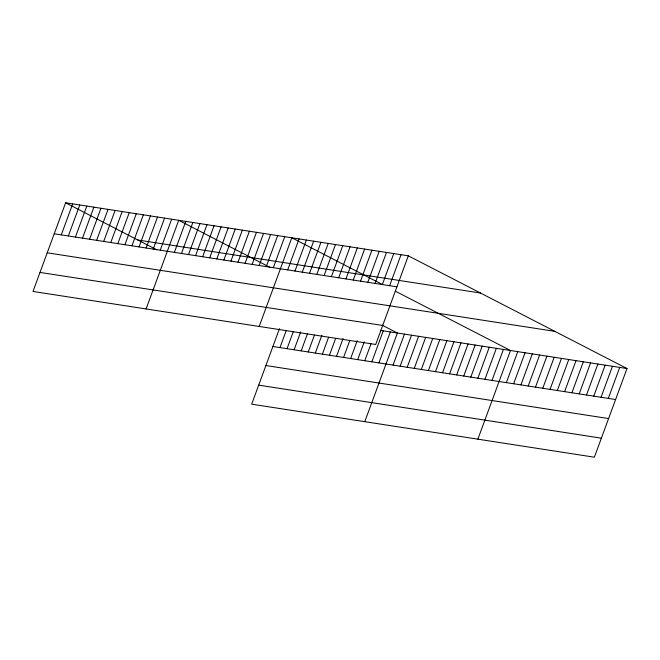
<?xml version="1.0" encoding="UTF-8"?>
<svg xmlns="http://www.w3.org/2000/svg" width="660" height="660" viewBox="0 0 660 660"><rect width="100%" height="100%" fill="white"/><g stroke="black" fill="none" stroke-linecap="round" stroke-linejoin="round"><path stroke-width="0.99" d="M408.317 255.824L65.621 202.801L33 291.456L375.705 344.479L408.317 255.824L627 368.544L594.38 457.198L251.683 404.176L279.46 328.663M61.289 234.877L72.691 203.89M68.351 235.966L79.753 204.988M75.421 237.064L86.823 206.077M82.492 238.153L93.893 207.174M89.562 239.25L100.963 208.263M96.632 240.347L108.025 209.36M103.694 241.436L115.096 210.457M110.764 242.534L122.166 211.547M117.835 243.623L129.236 212.644M124.905 244.72L136.298 213.733M131.967 245.809L143.368 214.83M139.037 246.906L150.439 215.919M146.107 248.003L157.509 217.016M153.178 249.092L164.571 218.113M160.24 250.189L171.641 219.202M146.091 308.954L178.712 220.3L269.874 267.292M174.38 252.376L185.782 221.389M181.45 253.465L192.844 222.486M188.512 254.562L199.914 223.575M195.583 255.659L206.984 224.672M202.653 256.748L214.054 225.77M209.723 257.846L221.116 226.858M216.785 258.935L228.187 227.956M223.855 260.032L235.257 229.045M230.926 261.121L242.327 230.142M237.996 262.218L249.389 231.231M245.058 263.315L256.459 232.328M252.128 264.404L263.53 233.425M259.198 265.501L270.6 234.514M266.269 266.59L277.662 235.612M273.331 267.688L284.732 236.701M259.182 326.452L291.802 237.798L382.14 284.361M287.686 269.907L299.087 238.928M294.971 271.037L306.364 240.05M302.247 272.159L313.649 241.18M279.964 347.597L286.184 330.693M309.532 273.289L320.933 242.302M287.034 348.686L293.254 331.79M316.816 274.411L328.218 243.433M294.104 349.784L300.663 331.947M324.093 275.542L335.495 244.555M301.174 350.881L307.387 333.976M331.378 276.672L342.779 245.685M308.236 351.97L314.457 335.074M338.662 277.794L350.064 246.815M315.307 353.067L321.874 335.222M345.947 278.924L357.34 247.937M322.377 354.156L328.597 337.26M353.224 280.046L364.625 249.067M329.447 355.253L335.659 338.349M360.508 281.176L371.91 250.189M336.509 356.342L343.076 338.506M367.793 282.307L379.195 251.32M343.579 357.439L349.8 340.535M375.078 283.429L386.471 252.45M350.65 358.537L357.209 340.692M382.354 284.559L393.756 253.572M357.72 359.626L364.279 341.789M389.639 285.681L401.041 254.702M364.782 360.723L371.002 343.819M371.852 361.812L383.254 330.833M378.923 362.909L390.324 331.922M364.774 421.674L397.386 333.019L382.247 325.215M393.055 365.096L404.456 334.108M400.125 366.193L411.526 335.206M407.195 367.282L418.597 336.303M414.265 368.379L425.659 337.392M421.327 369.468L432.729 338.489M428.398 370.565L439.799 339.578M435.468 371.654L446.869 340.675M442.538 372.751L453.931 341.764M449.6 373.849L461.002 342.862M456.67 374.938L468.072 343.959M463.741 376.035L475.142 345.048M470.811 377.124L482.204 346.145M477.873 378.221L489.274 347.234M484.943 379.31L496.345 348.332M492.013 380.407L503.415 349.421M477.865 439.172L510.485 350.518L395.356 291.175M506.36 382.627L517.762 351.648M513.645 383.757L525.046 352.77M520.93 384.879L532.331 353.9M528.214 386.009L539.608 355.022M535.491 387.139L546.892 356.152M542.776 388.261L554.177 357.283M550.06 389.392L561.462 358.405M557.337 390.514L568.738 359.535M564.622 391.644L576.023 360.657M571.906 392.766L583.308 361.787M579.191 393.896L590.584 362.909M586.468 395.026L597.869 364.039M593.753 396.148L605.154 365.17M601.037 397.279L612.439 366.292M608.314 398.401L619.715 367.422M137.783 239.992L480.488 293.024M54.219 233.78L396.924 286.811M47.215 252.813L554.837 331.353M40.004 272.423L382.701 325.454M380.226 330.363L627 368.544M272.902 346.5L615.598 399.531M265.897 365.533L608.594 418.564M258.679 385.143L601.384 438.174M65.621 202.801L156.783 249.793"/></g></svg>
